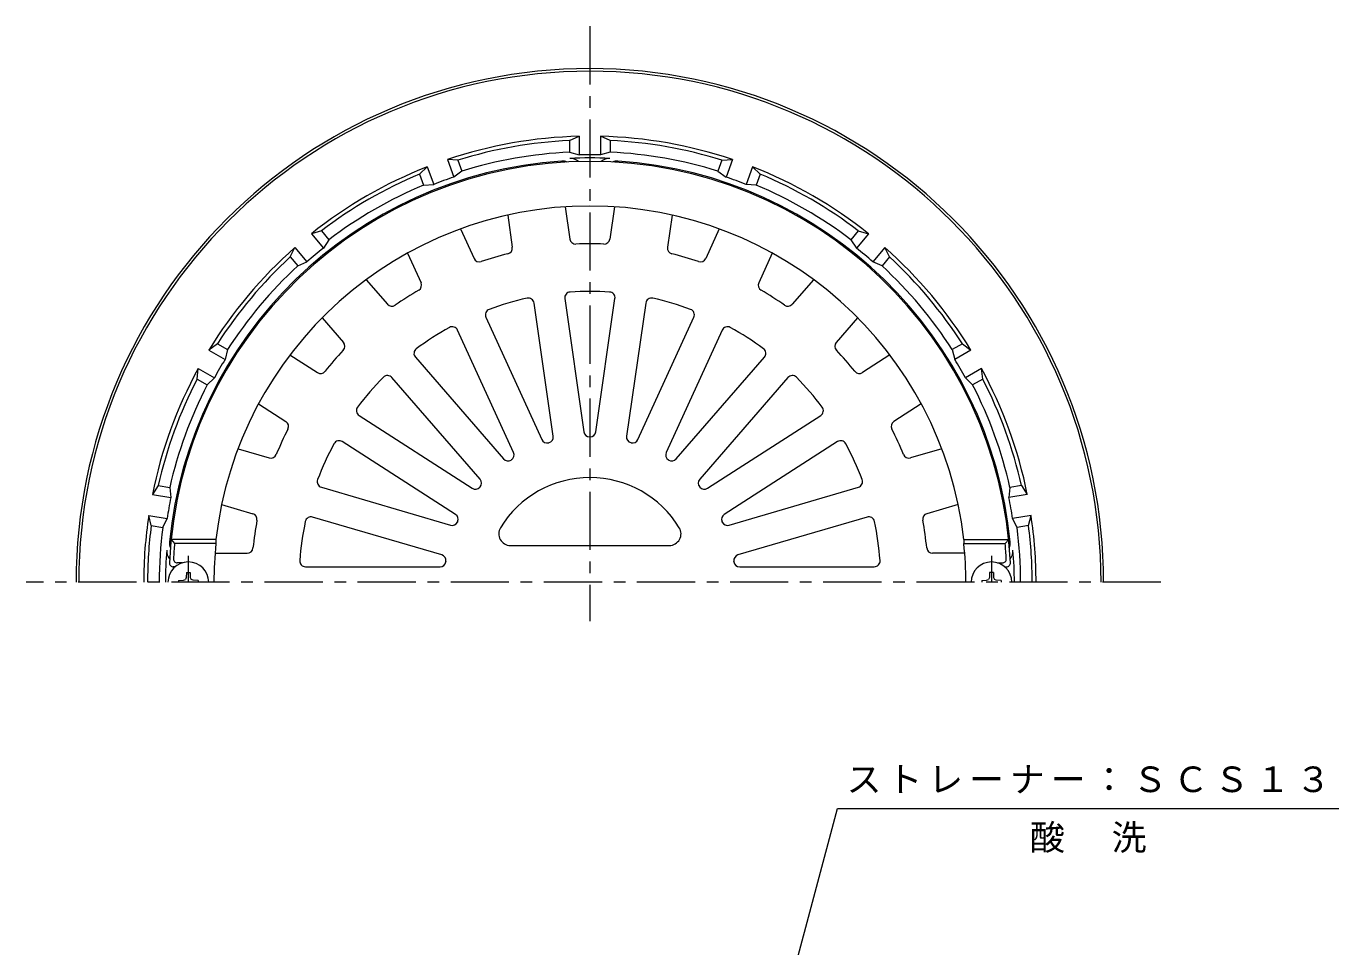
# Model space of a CAD drawing. Units: millimetres, scale not verified. Extents: x -279 to 229, y -346 to 350.
# Drawn here: x -183.3 to 155, y 112.9 to 350.2 of the extents above; entities that cross this region are included whole.
import ezdxf

# ---------------------------------------------------------------- set-up
doc = ezdxf.new("R2010")
doc.units = ezdxf.units.MM
doc.header["$LTSCALE"] = 3
doc.linetypes.add('CHAIN1', pattern=[8, 5, -1, 1, -1])
for name, color, linetype, lineweight in [('0-0_通り芯', 3, 'Continuous', 9), ('0-2_仕上', 6, 'Continuous', 9), ('0-5_寸法', 7, 'Continuous', 9)]:
    doc.layers.add(name, color=color, linetype=linetype, lineweight=lineweight)
doc.styles.add('ＭＳ ゴシック', font='')
doc.styles.get('ＭＳ ゴシック').set_extended_font_data('MS Gothic')

msp = doc.modelspace()

# ---------------------------------------------------------------- linework, layer by layer
at = {"layer": '0-0_通り芯', "linetype": 'CHAIN1'}
for p, q in [((-37.987, 350.232), (-37.987, 196.879)), ((109.156, 206.892), (-183.257, 206.892))]:
    msp.add_line(p, q, dxfattribs=at)
at = {"layer": '0-0_通り芯'}
for p, q in [((-35.237, 321.859), (-35.237, 317.047)), ((-32.737, 320.771), (-35.237, 321.859)), ((-43.237, 320.771), (-43.237, 317.768)), ((-32.737, 320.771), (-32.737, 317.768)), ((-72.002, 315.699), (-70.975, 312.877)), ((-43.237, 317.768), (-40.737, 317.047)), ((-32.737, 317.768), (-35.237, 317.047)), ((-3.971, 315.699), (-4.998, 312.877)), ((-81.869, 312.108), (-80.842, 309.286)), ((-70.975, 312.877), (-73.078, 311.345)), ((-4.998, 312.877), (-2.895, 311.345)), ((5.896, 312.108), (4.869, 309.286)), ((-80.842, 309.286), (-78.246, 309.464)), ((4.869, 309.286), (2.273, 309.464)), ((-107.165, 297.503), (-105.234, 295.203)), ((-105.234, 295.202), (-106.686, 293.044)), ((31.192, 297.503), (29.261, 295.203)), ((29.261, 295.202), (30.713, 293.044)), ((-115.208, 290.754), (-113.278, 288.453)), ((-113.278, 288.453), (-110.9, 289.508)), ((37.305, 288.453), (34.927, 289.508)), ((39.235, 290.754), (37.305, 288.453)), ((-133.984, 268.378), (-131.383, 266.877)), ((58.01, 268.378), (55.41, 266.877)), ((-131.383, 266.877), (-132.009, 264.351)), ((55.41, 266.877), (56.036, 264.351)), ((-139.234, 259.285), (-136.633, 257.783)), ((-136.633, 257.783), (-134.759, 259.588)), ((60.66, 257.783), (58.786, 259.588)), ((63.261, 259.285), (60.66, 257.783)), ((-149.224, 231.837), (-146.266, 231.316)), ((-146.266, 231.316), (-145.991, 228.729)), ((70.293, 231.316), (70.018, 228.729)), ((73.251, 231.837), (70.293, 231.316)), ((-148.089, 220.975), (-146.946, 223.312)), ((72.116, 220.975), (70.973, 223.312)), ((-151.047, 221.497), (-148.089, 220.975)), ((75.074, 221.497), (72.116, 220.975))]:
    msp.add_line(p, q, dxfattribs=at)
for points in [[(-43.237, 320.771), (-40.737, 321.859), (-40.737, 317.047)], [(-72.002, 315.699), (-74.723, 315.866), (-73.078, 311.345)], [(-3.971, 315.699), (-1.25, 315.866), (-2.895, 311.345)], [(-81.869, 312.108), (-79.892, 313.985), (-78.246, 309.464)], [(5.896, 312.108), (3.919, 313.985), (2.273, 309.464)], [(-107.165, 297.503), (-109.779, 296.73), (-106.686, 293.044)], [(31.192, 297.503), (33.806, 296.73), (30.713, 293.044)], [(-115.208, 290.754), (-113.993, 293.194), (-110.9, 289.508)], [(39.235, 290.754), (38.019, 293.194), (34.927, 289.508)], [(-133.984, 268.378), (-136.176, 266.757), (-132.009, 264.351)], [(58.01, 268.378), (60.203, 266.757), (56.036, 264.351)], [(-139.234, 259.285), (-138.926, 261.994), (-134.759, 259.588)], [(63.261, 259.285), (62.953, 261.994), (58.786, 259.588)], [(-149.224, 231.837), (-150.729, 229.564), (-145.991, 228.729)], [(73.251, 231.837), (74.756, 229.564), (70.018, 228.729)], [(-151.047, 221.497), (-151.685, 224.148), (-146.946, 223.312)], [(75.074, 221.497), (75.711, 224.148), (70.973, 223.312)]]:
    msp.add_lwpolyline(points, dxfattribs=at)
for centre, radius, start, end in [((-37.987, 206.892), 132.406, 0.00015, 180), ((-37.987, 206.892), 131.744, 0.00017, 180), ((-37.987, 206.892), 115, 91.37025, 108.62975), ((-37.987, 206.892), 115, 71.37025, 88.62975), ((-37.987, 206.892), 114, 92.63954, 107.36041), ((-37.987, 206.892), 114, 72.63957, 87.36044), ((-37.987, 206.892), 108.817, 93.80365, 174.56042), ((-37.987, 206.892), 111, 92.71092, 107.28905), ((-44.987, 312.478), 3, 66.81587, 94.29623), ((-37.987, 219.392), 96.904, 86.9478, 93.05222), ((-42.987, 313.163), 3, 46.86899, 93.05215), ((-37.987, 206.892), 110.19, 88.56992, 91.43008), ((-32.987, 313.163), 3, 86.94785, 133.13101), ((-37.987, 206.892), 111, 72.71095, 87.28908), ((-30.986, 312.478), 3, 85.70377, 113.1842), ((-37.987, 206.892), 108.817, 5.43956, 86.19635), ((-37.987, 206.892), 115, 111.37025, 128.62975), ((-37.987, 206.892), 114, 112.63954, 127.36041), ((-37.987, 206.892), 110.19, 108.56993, 111.43008), ((-37.987, 206.892), 110.19, 68.56992, 71.43007), ((-37.987, 206.892), 115, 51.37025, 68.62975), ((-37.987, 206.892), 114, 52.63957, 67.36044), ((-37.987, 206.892), 111, 112.71092, 127.28905), ((-37.987, 206.892), 111, 52.71095, 67.28908), ((-37.987, 206.892), 115, 131.37025, 148.62975), ((-37.987, 206.892), 110.19, 128.56993, 131.43008), ((-37.987, 206.892), 110.19, 48.56992, 51.43007), ((-37.987, 206.892), 115, 31.37025, 48.62975), ((-37.987, 206.892), 114, 132.63954, 147.36041), ((-37.987, 206.892), 111, 132.71092, 147.28905), ((-37.987, 206.892), 111, 32.71095, 47.28908), ((-37.987, 206.892), 114, 32.63957, 47.36044), ((-37.987, 206.892), 110.19, 148.56993, 151.43008), ((-37.987, 206.892), 110.19, 28.56992, 31.43007), ((-37.987, 206.892), 115, 151.37025, 168.62975), ((-37.987, 206.892), 115, 11.37025, 28.62975), ((-37.987, 206.892), 114, 152.63954, 167.36041), ((-37.987, 206.892), 111, 152.71092, 167.28905), ((-37.987, 206.892), 111, 12.71095, 27.28908), ((-37.987, 206.892), 114, 12.63957, 27.36044), ((-37.987, 206.892), 110.19, 168.56992, 171.43007), ((-37.987, 206.892), 110.19, 8.5699, 11.43005), ((-37.987, 206.892), 115, 171.37024, 179.99998), ((-37.987, 206.892), 115, 359.99998, 8.62973), ((-37.987, 206.892), 114, 172.63953, 179.99997), ((-37.987, 206.892), 111, 172.71091, 179.99998), ((-37.987, 206.892), 111, 359.99998, 7.28906), ((-37.987, 206.892), 114, 359.99998, 7.36043), ((-143.331, 216.892), 3, 173.85641, 201.56038), ((67.358, 216.892), 3, 338.43636, 6.14359), ((-50.487, 206.892), 96.904, 175.11282, 180), ((-144.049, 214.892), 3, 175.11273, 220.84338), ((68.076, 214.892), 3, 319.15662, 4.88727), ((-25.487, 206.892), 96.904, 0, 4.88718)]:
    msp.add_arc(centre, radius, start, end, dxfattribs=at)
at = {"layer": '0-2_仕上'}
for p, q in [((-59.173, 301.55), (-57.979, 293.248)), ((-44.326, 303.685), (-43.132, 295.382)), ((-31.647, 303.685), (-32.84, 295.382)), ((-16.799, 301.55), (-17.993, 293.247)), ((-71.339, 297.979), (-67.854, 290.348)), ((-4.634, 297.978), (-8.118, 290.348)), ((-84.983, 291.747), (-81.499, 284.117)), ((9.011, 291.747), (5.526, 284.117)), ((-95.65, 284.893), (-90.156, 278.553)), ((19.677, 284.891), (14.184, 278.553)), ((-47.441, 244.54), (-52.377, 278.871)), ((-44.458, 280.009), (-39.522, 245.679)), ((-36.451, 245.679), (-31.515, 280.009)), ((-23.596, 278.871), (-28.532, 244.54)), ((-106.986, 275.069), (-101.493, 268.73)), ((-64.795, 275.224), (-50.387, 243.675)), ((-25.586, 243.675), (-11.178, 275.224)), ((31.014, 275.069), (25.521, 268.729)), ((-57.664, 240.352), (-72.072, 271.901)), ((-3.901, 271.901), (-18.309, 240.352)), ((-115.289, 265.487), (-108.232, 260.952)), ((-82.961, 264.903), (-60.248, 238.691)), ((-15.725, 238.691), (6.988, 264.903)), ((39.316, 265.486), (32.26, 260.952)), ((-66.294, 233.452), (-89.007, 259.664)), ((13.034, 259.664), (-9.679, 233.452)), ((-123.398, 252.868), (-116.342, 248.333)), ((47.426, 252.868), (40.37, 248.332)), ((-97.483, 249.883), (-68.305, 231.131)), ((-7.668, 231.131), (21.51, 249.883)), ((-128.666, 241.335), (-120.618, 238.972)), ((-72.63, 224.401), (-101.808, 243.153)), ((25.835, 243.153), (-3.343, 224.401)), ((52.693, 241.334), (44.645, 238.971)), ((-107.185, 231.379), (-73.906, 221.608)), ((-2.067, 221.608), (31.211, 231.379)), ((-132.892, 226.942), (-124.844, 224.579)), ((56.919, 226.942), (48.871, 224.578)), ((-76.16, 213.932), (-109.439, 223.703)), ((33.465, 223.703), (0.187, 213.932)), ((-145.927, 217.892), (-145.02, 216.892)), ((-134.361, 217.892), (-145.927, 217.892)), ((-134.368, 216.892), (-145.02, 216.892)), ((-134.361, 217.892), (-134.368, 216.892)), ((58.388, 217.892), (69.954, 217.892)), ((69.954, 217.892), (69.047, 216.892)), ((-134.594, 214.393), (-126.308, 214.393)), ((-58.474, 216.392), (-17.499, 216.392)), ((58.621, 214.392), (50.335, 214.392)), ((-144.887, 210.892), (-145.37, 210.892)), ((-143.087, 211.892), (-144.317, 211.892)), ((-111.28, 210.892), (-76.597, 210.892)), ((0.624, 210.892), (35.307, 210.892)), ((67.114, 211.892), (68.344, 211.892)), ((68.914, 210.892), (69.397, 210.892))]:
    msp.add_line(p, q, dxfattribs=at)
at = {"layer": '0-2_仕上', "color": 4, "linetype": 'CHAIN1'}
for p, q in [((-141.486, 213.704), (-141.486, 206.892)), ((65.513, 213.704), (65.513, 206.892))]:
    msp.add_line(p, q, dxfattribs=at)
at = {"layer": '0-2_仕上', "color": 4}
for p, q in [((-143.986, 207.389), (-142.736, 207.41)), ((-143.986, 207.389), (-143.986, 206.892)), ((-142.736, 207.41), (-142.237, 207.643)), ((-142.005, 208.141), (-142.237, 207.643)), ((-141.983, 209.392), (-142.005, 208.141)), ((-141.983, 209.392), (-140.99, 209.392)), ((-140.99, 209.392), (-140.968, 208.141)), ((-140.968, 208.141), (-140.736, 207.643)), ((-140.237, 207.41), (-140.736, 207.643)), ((-138.986, 207.389), (-140.237, 207.41)), ((-138.986, 207.389), (-138.986, 206.892)), ((63.013, 207.389), (64.264, 207.41)), ((63.013, 207.389), (63.013, 206.892)), ((64.264, 207.41), (64.763, 207.643)), ((64.995, 208.141), (64.763, 207.643)), ((65.017, 209.392), (64.995, 208.141)), ((66.01, 209.392), (65.017, 209.392)), ((66.01, 209.392), (66.032, 208.141)), ((66.032, 208.141), (66.264, 207.643)), ((66.763, 207.41), (66.264, 207.643)), ((68.013, 207.389), (66.763, 207.41)), ((68.013, 207.389), (68.013, 206.892))]:
    msp.add_line(p, q, dxfattribs=at)
at = {"layer": '0-2_仕上'}
msp.add_lwpolyline([(58.388, 217.892), (58.394, 216.892), (69.047, 216.892)], dxfattribs=at)
for centre, radius, start, end in [((-37.987, 206.892), 108.5, 2.66589, 177.33411), ((-37.987, 206.892), 97, 6.51146, 173.48857), ((-41.647, 295.596), 1.5, 188.18182, 272.36285), ((-34.325, 295.596), 1.5, 267.63611, 351.81818), ((-37.987, 206.892), 87.279, 103.99991, 108.7267), ((-59.464, 293.034), 1.5, 283.99974, 8.18181), ((-37.987, 206.892), 87.279, 87.63628, 92.36307), ((-16.508, 293.034), 1.5, 171.81819, 255.99922), ((-37.987, 206.892), 87.279, 71.27264, 75.99944), ((-66.49, 290.971), 1.5, 204.54546, 288.72649), ((-9.483, 290.971), 1.5, 251.27248, 335.45454), ((-37.987, 206.892), 87.279, 120.36354, 125.09033), ((-82.863, 283.494), 1.5, 300.36337, 24.54544), ((-42.973, 280.223), 1.5, 93.89034, 188.18184), ((-37.987, 206.892), 75, 86.10963, 93.89037), ((-33, 280.223), 1.5, 351.81818, 86.10968), ((6.891, 283.493), 1.5, 155.45454, 239.63557), ((-37.987, 206.892), 87.279, 54.909, 59.63579), ((-89.023, 279.535), 1.5, 220.90909, 305.09012), ((-37.987, 206.892), 75, 102.47327, 110.254), ((-53.861, 278.657), 1.5, 8.18181, 102.47331), ((-22.112, 278.657), 1.5, 77.5267, 171.81821), ((-37.987, 206.892), 75, 69.746, 77.52673), ((13.051, 279.535), 1.5, 234.90883, 319.0909), ((-63.431, 275.847), 1.5, 110.25397, 204.54547), ((-12.542, 275.847), 1.5, 335.45454, 69.74605), ((-37.987, 206.892), 75, 118.8369, 126.61763), ((-73.437, 271.278), 1.5, 24.54544, 118.83694), ((-2.536, 271.278), 1.5, 61.16306, 155.45456), ((-37.987, 206.892), 75, 53.38235, 61.16309), ((-102.627, 267.748), 1.5, 316.72701, 40.90907), ((26.654, 267.747), 1.5, 139.09091, 223.27194), ((-37.987, 206.892), 87.279, 136.72717, 141.45396), ((-81.827, 265.886), 1.5, 126.6176, 220.9091), ((5.854, 265.886), 1.5, 319.0909, 53.3824), ((-37.987, 206.892), 87.279, 38.54536, 43.27216), ((-107.421, 262.214), 1.5, 237.27272, 321.45375), ((31.449, 262.213), 1.5, 218.5452, 302.72726), ((-37.987, 206.892), 75, 135.20053, 142.98126), ((-90.141, 258.682), 1.5, 40.90907, 135.20058), ((14.167, 258.682), 1.5, 44.79942, 139.09093), ((-37.987, 206.892), 75, 37.01872, 44.79945), ((-96.672, 251.145), 1.5, 142.98123, 237.27274), ((20.699, 251.145), 1.5, 302.72726, 37.01877), ((-117.153, 247.072), 1.5, 333.09064, 57.27271), ((41.181, 247.071), 1.5, 122.72728, 206.90831), ((-37.987, 206.892), 87.279, 153.09081, 157.8176), ((-49.023, 244.298), 1.5, 204.54546, 286.43857), ((-48.925, 244.327), 1.5, 286.28923, 8.18181), ((-38.037, 245.892), 1.5, 188.18182, 270.07494), ((-37.987, 206.892), 37.5, 89.92537, 90.07462), ((-37.936, 245.892), 1.5, 269.9256, 351.81818), ((-27.048, 244.326), 1.5, 171.81819, 253.7113), ((-26.95, 244.298), 1.5, 253.56197, 335.45454), ((-37.987, 206.892), 87.279, 22.18173, 26.90852), ((-37.987, 206.892), 75, 151.56416, 159.34489), ((-102.619, 241.891), 1.5, 57.27271, 151.56421), ((-59.029, 239.728), 1.5, 302.65286, 24.54544), ((-37.987, 206.892), 37.5, 106.289, 106.43825), ((-37.987, 206.892), 37.5, 73.56174, 73.71098), ((-16.944, 239.728), 1.5, 155.45454, 237.34766), ((26.646, 241.891), 1.5, 28.43579, 122.72729), ((-37.987, 206.892), 75, 20.65509, 28.43582), ((-120.195, 240.411), 1.5, 253.63635, 337.81738), ((-59.114, 239.673), 1.5, 220.90909, 302.8022), ((-37.987, 206.892), 37.5, 122.65263, 122.80188), ((-37.987, 206.892), 37.5, 57.19809, 57.34734), ((-16.859, 239.673), 1.5, 237.19832, 319.0909), ((44.222, 240.41), 1.5, 202.18156, 286.36363), ((-67.428, 232.47), 1.5, 319.01649, 40.90907), ((-37.987, 206.892), 27, 31.38817, 148.61183), ((-8.546, 232.47), 1.5, 139.09091, 220.98402), ((-106.762, 232.819), 1.5, 159.34486, 253.63637), ((-67.494, 232.393), 1.5, 237.27272, 319.16583), ((-37.987, 206.892), 37.5, 139.01627, 139.16551), ((-37.987, 206.892), 37.5, 40.83446, 40.9837), ((-8.479, 232.393), 1.5, 220.83469, 302.72726), ((30.789, 232.818), 1.5, 286.36363, 20.65514), ((-125.266, 223.14), 1.5, 349.45427, 73.63634), ((-109.861, 222.264), 1.5, 73.63634, 167.92784), ((-73.441, 223.14), 1.5, 335.38013, 57.27271), ((-2.532, 223.14), 1.5, 122.72728, 204.62039), ((33.888, 222.264), 1.5, 12.07216, 106.36366), ((49.293, 223.139), 1.5, 106.36365, 190.54468), ((-37.987, 206.892), 87.279, 169.45444, 174.18123), ((-37.987, 206.892), 75, 167.9278, 175.70853), ((-73.483, 223.047), 1.5, 253.63635, 335.52946), ((-37.987, 206.892), 37.5, 155.3799, 155.52914), ((-58.474, 219.392), 3, 148.61191, 270), ((-17.499, 219.392), 3, 270, 31.38809), ((-37.987, 206.892), 37.5, 24.47083, 24.62007), ((-2.49, 223.047), 1.5, 204.47105, 286.36363), ((-37.987, 206.892), 75, 4.29146, 12.07219), ((-37.987, 206.892), 87.279, 5.8181, 10.54489), ((-37.987, 206.892), 107.5, 174.66241, 176.77037), ((-37.987, 206.892), 96.898, 174.07646, 180), ((-37.987, 206.892), 96.898, 0, 5.92354), ((-37.987, 206.892), 107.5, 3.22963, 5.33757), ((-126.308, 215.893), 1.5, 269.99998, 354.18102), ((-76.582, 212.493), 1.5, 351.74376, 73.63634), ((0.609, 212.493), 1.5, 106.36365, 188.25676), ((50.335, 215.892), 1.5, 185.81793, 270), ((-145.37, 211.892), 1, 177.33424, 270), ((-144.317, 212.892), 1, 176.77013, 270), ((-111.28, 212.392), 1.5, 175.7085, 270), ((-76.597, 212.392), 1.5, 269.99998, 351.8931), ((-37.987, 206.892), 37.5, 171.74353, 171.89278), ((-37.987, 206.892), 37.5, 8.10719, 8.25644), ((0.624, 212.392), 1.5, 188.10742, 270), ((35.307, 212.392), 1.5, 270, 4.2915), ((68.344, 212.892), 1, 270, 3.22986), ((69.397, 211.892), 1, 270, 2.66576)]:
    msp.add_arc(centre, radius, start, end, dxfattribs=at)
at = {"layer": '0-2_仕上', "color": 4}
for centre in [(-141.486, 206.892), (65.513, 206.892)]:
    msp.add_arc(centre, 5.25, 0, 180, dxfattribs=at)
at = {"layer": '0-5_寸法'}
for p, q in [((-10.987, 11.164), (25.835, 148.585)), ((25.835, 148.585), (155.025, 148.585))]:
    msp.add_line(p, q, dxfattribs=at)

# ---------------------------------------------------------------- texts
at = {"layer": '0-5_寸法', "char_height": 6.598, "attachment_point": 7, "style": 'ＭＳ ゴシック'}
for s, insert in [('\\T1.17;ストレーナー：ＳＣＳ１３', (28.154, 152.463)), ('\\T1.17;酸\u3000洗', (75.43, 137.108))]:
    msp.add_mtext(s, dxfattribs=dict(at, insert=insert))

doc.saveas('drawing.dxf')
